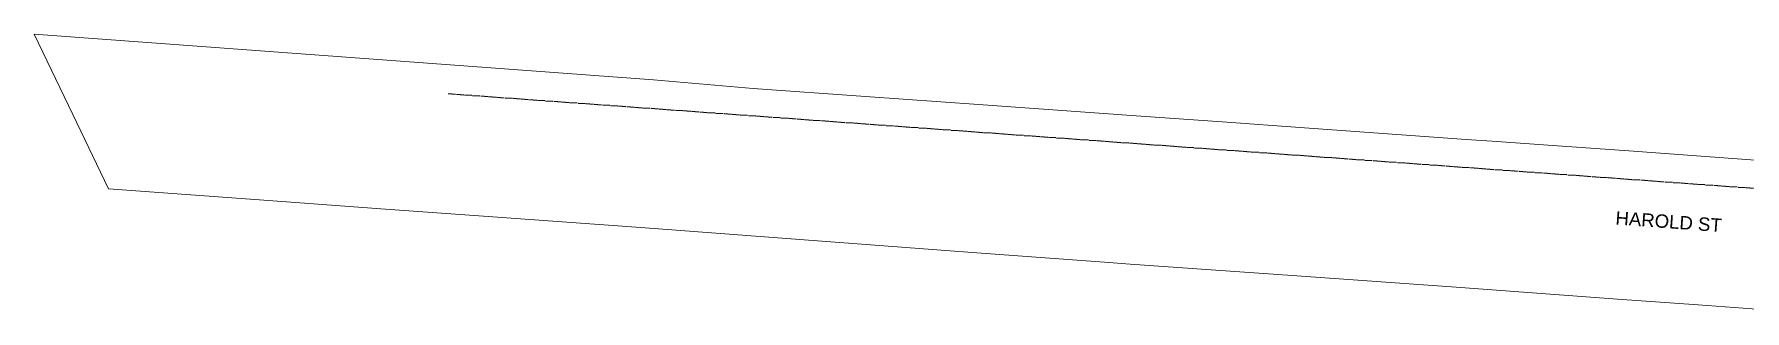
# Model space of a CAD drawing. Header units: metres. Extents: x 309980 to 311407, y 6249141 to 6251386.
# Drawn here: x 310011.2 to 310242.5, y 6249894.2 to 6249931.6 of the extents above; entities that cross this region are included whole.
import ezdxf

# ---------------------------------------------------------------- set-up
doc = ezdxf.new("R2010")
doc.units = ezdxf.units.M
doc.linetypes.add('Cable Exist OH', pattern=[1, 1, 0])
doc.layers.add('Cadastre Roads_SP_EXT', color=9, linetype='Continuous', lineweight=5)
doc.layers.add('Mains_HV_EXT', color=7, linetype='Continuous')
doc.styles.get("Standard").update_dxf_attribs({"font": 'arial.ttf'})

msp = doc.modelspace()

# ---------------------------------------------------------------- linework, layer by layer
at = {"layer": 'Cadastre Roads_SP_EXT', "linetype": 'Continuous'}
msp.add_lwpolyline([(310248.84, 6249914.18), (310226.86, 6249915.79), (310217.86, 6249916.42), (310208.37, 6249917.1), (310204.85, 6249917.35), (310182.98, 6249918.91), (310171.83, 6249919.7), (310160.87, 6249920.49), (310138.91, 6249922.06), (310123.61, 6249923.15), (310108.43, 6249924.23), (310094.93, 6249925.41), (310072.93, 6249927.03), (310050.95, 6249928.64), (310028.96, 6249930.25), (310028.96, 6249930.25), (310011.18, 6249931.55), (310016.4, 6249920.73), (310021.25, 6249910.66), (310042.85, 6249909.08), (310058.04, 6249907.95), (310071.33, 6249907), (310093.22, 6249905.42), (310115.34, 6249903.78), (310137.44, 6249902.11), (310155.93, 6249900.75), (310159.42, 6249900.5), (310181.33, 6249898.97), (310203.49, 6249897.36), (310225.34, 6249895.78), (310236.24, 6249894.98), (310247.2, 6249894.19)], dxfattribs=at)
at = {"layer": 'Mains_HV_EXT', "linetype": 'Cable Exist OH'}
msp.add_lwpolyline([(310067.18, 6249923.53), (310346.36, 6249903.33)], dxfattribs=at)

# ---------------------------------------------------------------- texts
at = {"layer": 'Cadastre Roads_SP_EXT'}
msp.add_text('HAROLD ST', height=1.8, rotation=355.8732, dxfattribs=at).set_placement((310225, 6249905.86))

doc.saveas('drawing.dxf')
